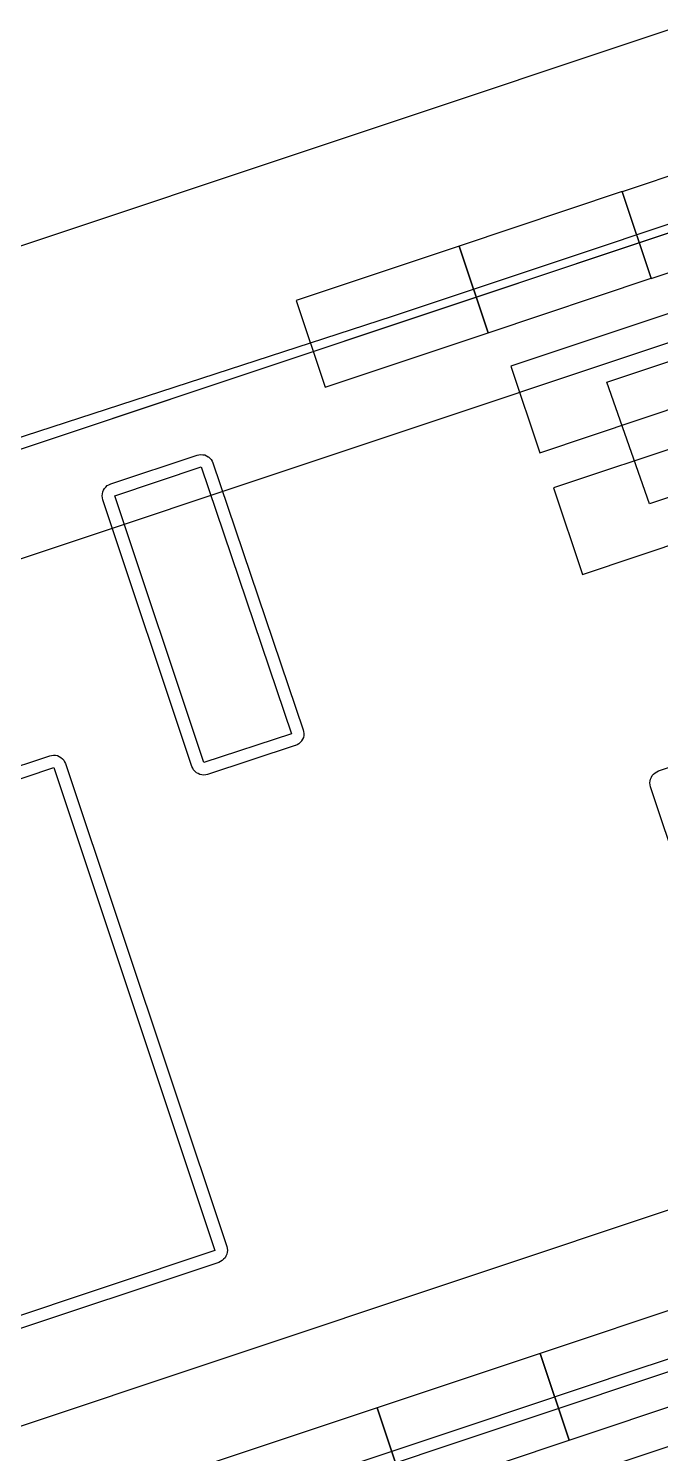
# Model space of a CAD drawing. Header units: feet. Extents: x -377 to 137, y -116 to 143.
# Drawn here: x -260 to -234.7, y 25.9 to 83 of the extents above; entities that cross this region are included whole.
import ezdxf

# ---------------------------------------------------------------- set-up
doc = ezdxf.new("R2010")
doc.units = ezdxf.units.FT
for name, color, linetype in [('Buildings', 7, 'CONTINUOUS'), ('Connections', 7, 'CONTINUOUS'), ('Modules', 7, 'CONTINUOUS'), ('Obstructions', 7, 'CONTINUOUS'), ('Setbacks', 7, 'CONTINUOUS'), ('Strings', 7, 'CONTINUOUS')]:
    doc.layers.add(name, color=color, linetype=linetype)

msp = doc.modelspace()

# ---------------------------------------------------------------- linework, layer by layer
at = {"layer": 'Buildings', "color": 252}
msp.add_line((-141.602, 113.945), (-376.619, 35.506), dxfattribs=at)
at = {"layer": 'Connections', "color": 91}
for p, q in [((-362.943, 31.934), (-218.958, 79.991)), ((-271.535, 62.438), (-218.956, 79.986)), ((-276.74, 56.304), (-217.636, 76.031)), ((-326.484, -1.531), (-131.803, 63.446)), ((-354.545, -4.417), (-207.199, 44.761))]:
    msp.add_line(p, q, dxfattribs=at)
at = {"layer": 'Modules', "color": 254}
for p, q in [((-229.69, 78.675), (-236.219, 76.496)), ((-236.217, 76.498), (-242.746, 74.319)), ((-236.219, 76.496), (-235.06, 73.023)), ((-235.058, 73.026), (-236.217, 76.498)), ((-235.06, 73.023), (-228.531, 75.203)), ((-242.75, 74.318), (-249.279, 72.139)), ((-241.591, 70.845), (-242.75, 74.318)), ((-242.746, 74.319), (-241.587, 70.847)), ((-241.587, 70.847), (-235.058, 73.026)), ((-249.279, 72.139), (-248.12, 68.666)), ((-234.151, 71.688), (-240.68, 69.509)), ((-248.12, 68.666), (-241.591, 70.845)), ((-240.68, 69.509), (-239.521, 66.037)), ((-239.521, 66.037), (-232.992, 68.216)), ((-232.441, 66.809), (-238.971, 64.63)), ((-238.971, 64.63), (-237.812, 61.157)), ((-237.812, 61.157), (-231.283, 63.337)), ((-232.975, 32.117), (-239.505, 29.937)), ((-239.505, 29.936), (-246.034, 27.757)), ((-239.505, 29.937), (-238.346, 26.465)), ((-238.346, 26.464), (-239.505, 29.936)), ((-238.346, 26.465), (-231.816, 28.644)), ((-246.035, 27.759), (-252.564, 25.58)), ((-244.876, 24.287), (-246.035, 27.759)), ((-246.034, 27.757), (-244.875, 24.285)), ((-231.344, 27.219), (-237.874, 25.04)), ((-244.875, 24.285), (-238.346, 26.464))]:
    msp.add_line(p, q, dxfattribs=at)
at = {"layer": 'Obstructions', "color": 252}
for p, q in [((-256.554, 64.312), (-253.094, 65.466)), ((-253.094, 65.466), (-249.473, 54.776)), ((-252.986, 53.622), (-256.554, 64.312)), ((-249.473, 54.776), (-252.986, 53.622)), ((-279.472, 46.584), (-258.999, 53.417)), ((-258.999, 53.417), (-252.542, 34.068)), ((-252.542, 34.068), (-273.015, 27.235))]:
    msp.add_line(p, q, dxfattribs=at)
at = {"layer": 'Setbacks', "color": 2}
for p, q in [((-256.713, 64.789), (-253.253, 65.943)), ((-253.253, 65.943), (-253.252, 65.943)), ((-253.252, 65.943), (-253.176, 65.956)), ((-253.176, 65.956), (-253.1, 65.969)), ((-253.1, 65.969), (-253.1, 65.969)), ((-253.1, 65.969), (-253.099, 65.969)), ((-253.099, 65.969), (-253.099, 65.969)), ((-253.099, 65.969), (-253.098, 65.969)), ((-253.098, 65.969), (-253.098, 65.969)), ((-253.098, 65.969), (-253.097, 65.969)), ((-253.097, 65.969), (-253.021, 65.958)), ((-253.021, 65.958), (-252.945, 65.947)), ((-252.945, 65.947), (-252.944, 65.946)), ((-252.944, 65.946), (-252.944, 65.946)), ((-252.944, 65.946), (-252.943, 65.946)), ((-252.943, 65.946), (-252.942, 65.946)), ((-252.942, 65.946), (-252.942, 65.946)), ((-252.942, 65.946), (-252.941, 65.946)), ((-252.941, 65.946), (-252.872, 65.911)), ((-252.872, 65.911), (-252.803, 65.877)), ((-252.803, 65.877), (-252.803, 65.877)), ((-252.803, 65.877), (-252.802, 65.876)), ((-252.802, 65.876), (-252.802, 65.876)), ((-252.802, 65.876), (-252.801, 65.876)), ((-252.801, 65.876), (-252.801, 65.875)), ((-252.801, 65.875), (-252.801, 65.875)), ((-252.801, 65.875), (-252.746, 65.821)), ((-252.746, 65.821), (-252.69, 65.767)), ((-252.69, 65.767), (-252.69, 65.767)), ((-252.69, 65.767), (-252.69, 65.766)), ((-252.69, 65.766), (-252.69, 65.766)), ((-252.69, 65.766), (-252.689, 65.765)), ((-252.689, 65.765), (-252.689, 65.765)), ((-252.689, 65.765), (-252.688, 65.764)), ((-252.688, 65.764), (-252.653, 65.696)), ((-252.653, 65.696), (-252.617, 65.628)), ((-252.617, 65.628), (-252.617, 65.627)), ((-252.617, 65.627), (-248.996, 54.937)), ((-257.034, 64.464), (-256.998, 64.534)), ((-256.998, 64.534), (-256.964, 64.604)), ((-256.964, 64.604), (-256.963, 64.604)), ((-256.963, 64.605), (-256.908, 64.661)), ((-256.963, 64.604), (-256.963, 64.605)), ((-256.963, 64.604), (-256.963, 64.604)), ((-256.963, 64.604), (-256.963, 64.604)), ((-256.908, 64.661), (-256.853, 64.716)), ((-256.853, 64.717), (-256.783, 64.753)), ((-256.853, 64.716), (-256.853, 64.717)), ((-256.853, 64.717), (-256.853, 64.717)), ((-256.853, 64.717), (-256.853, 64.717)), ((-256.853, 64.717), (-256.853, 64.717)), ((-256.783, 64.753), (-256.714, 64.789)), ((-256.714, 64.789), (-256.713, 64.789)), ((-256.713, 64.789), (-256.713, 64.789)), ((-256.713, 64.789), (-256.713, 64.789)), ((-257.057, 64.308), (-257.046, 64.386)), ((-257.057, 64.308), (-257.057, 64.308)), ((-257.057, 64.308), (-257.057, 64.308)), ((-257.057, 64.307), (-257.057, 64.308)), ((-257.057, 64.308), (-257.057, 64.308)), ((-257.044, 64.23), (-257.057, 64.307)), ((-257.046, 64.386), (-257.034, 64.463)), ((-257.032, 64.153), (-257.044, 64.23)), ((-257.034, 64.463), (-257.034, 64.464)), ((-257.034, 64.464), (-257.034, 64.464)), ((-257.034, 64.464), (-257.034, 64.464)), ((-257.034, 64.464), (-257.034, 64.464)), ((-257.031, 64.153), (-257.032, 64.153)), ((-257.031, 64.152), (-257.031, 64.153)), ((-257.031, 64.153), (-257.031, 64.153)), ((-253.463, 53.462), (-257.031, 64.152)), ((-248.996, 54.937), (-248.996, 54.937)), ((-248.996, 54.937), (-248.996, 54.935)), ((-248.996, 54.935), (-248.995, 54.933)), ((-248.995, 54.933), (-248.995, 54.933)), ((-248.995, 54.933), (-248.995, 54.932)), ((-248.995, 54.932), (-248.982, 54.858)), ((-248.982, 54.858), (-248.97, 54.783)), ((-249.316, 54.298), (-252.829, 53.144)), ((-249.315, 54.298), (-249.316, 54.298)), ((-249.314, 54.299), (-249.315, 54.298)), ((-249.312, 54.299), (-249.314, 54.299)), ((-249.311, 54.299), (-249.312, 54.299)), ((-249.244, 54.335), (-249.311, 54.299)), ((-249.311, 54.299), (-249.311, 54.299)), ((-249.176, 54.369), (-249.244, 54.335)), ((-249.175, 54.37), (-249.176, 54.37)), ((-249.176, 54.37), (-249.176, 54.369)), ((-249.174, 54.371), (-249.175, 54.37)), ((-249.172, 54.372), (-249.174, 54.371)), ((-249.119, 54.427), (-249.172, 54.373)), ((-249.172, 54.373), (-249.172, 54.372)), ((-249.172, 54.372), (-249.172, 54.372)), ((-249.065, 54.481), (-249.119, 54.427)), ((-249.064, 54.482), (-249.065, 54.481)), ((-249.065, 54.481), (-249.065, 54.481)), ((-249.062, 54.485), (-249.064, 54.483)), ((-249.064, 54.483), (-249.064, 54.482)), ((-249.028, 54.554), (-249.062, 54.486)), ((-249.062, 54.486), (-249.062, 54.485)), ((-249.062, 54.485), (-249.062, 54.485)), ((-248.994, 54.621), (-249.028, 54.554)), ((-248.993, 54.624), (-248.994, 54.622)), ((-248.994, 54.622), (-248.994, 54.622)), ((-248.994, 54.622), (-248.994, 54.621)), ((-248.992, 54.626), (-248.993, 54.624)), ((-248.981, 54.702), (-248.992, 54.627)), ((-248.992, 54.627), (-248.992, 54.626)), ((-248.992, 54.626), (-248.992, 54.626)), ((-248.97, 54.777), (-248.981, 54.702)), ((-248.97, 54.783), (-248.97, 54.782)), ((-248.97, 54.782), (-248.97, 54.782)), ((-248.97, 54.782), (-248.97, 54.78)), ((-248.97, 54.78), (-248.97, 54.778)), ((-248.97, 54.778), (-248.969, 54.778)), ((-248.969, 54.778), (-248.97, 54.777)), ((-279.632, 47.061), (-259.158, 53.895)), ((-259.158, 53.895), (-259.082, 53.907)), ((-259.158, 53.895), (-259.158, 53.895)), ((-259.158, 53.895), (-259.158, 53.895)), ((-259.082, 53.907), (-259.004, 53.921)), ((-259.004, 53.921), (-259.003, 53.921)), ((-259.003, 53.921), (-259.003, 53.921)), ((-259.003, 53.921), (-259.002, 53.921)), ((-259.002, 53.921), (-258.929, 53.91)), ((-258.929, 53.91), (-258.848, 53.897)), ((-258.848, 53.897), (-258.847, 53.897)), ((-258.847, 53.897), (-258.847, 53.897)), ((-258.847, 53.897), (-258.847, 53.897)), ((-258.847, 53.897), (-258.78, 53.864)), ((-258.78, 53.864), (-258.707, 53.827)), ((-258.707, 53.827), (-258.706, 53.827)), ((-258.706, 53.827), (-258.706, 53.827)), ((-258.706, 53.827), (-258.706, 53.826)), ((-258.706, 53.826), (-258.652, 53.773)), ((-258.652, 53.773), (-258.595, 53.717)), ((-258.595, 53.717), (-258.594, 53.716)), ((-258.594, 53.716), (-258.594, 53.716)), ((-258.594, 53.716), (-258.594, 53.716)), ((-258.594, 53.716), (-258.559, 53.649)), ((-234.761, 53.285), (-233.05, 53.855)), ((-258.559, 53.649), (-258.522, 53.577)), ((-258.522, 53.577), (-258.522, 53.577)), ((-258.522, 53.577), (-252.065, 34.227)), ((-253.427, 53.394), (-253.463, 53.462)), ((-253.463, 53.462), (-253.463, 53.462)), ((-253.392, 53.325), (-253.427, 53.394)), ((-253.392, 53.324), (-253.392, 53.325)), ((-253.392, 53.325), (-253.392, 53.325)), ((-253.391, 53.324), (-253.392, 53.324)), ((-253.391, 53.323), (-253.391, 53.324)), ((-253.39, 53.323), (-253.391, 53.323)), ((-253.39, 53.322), (-253.39, 53.323)), ((-253.335, 53.268), (-253.39, 53.322)), ((-253.281, 53.214), (-253.335, 53.268)), ((-253.28, 53.214), (-253.281, 53.214)), ((-253.28, 53.213), (-253.28, 53.214)), ((-253.279, 53.213), (-253.28, 53.213)), ((-253.278, 53.212), (-253.279, 53.213)), ((-253.279, 53.213), (-253.279, 53.213)), ((-253.209, 53.178), (-253.278, 53.212)), ((-253.278, 53.212), (-253.278, 53.212)), ((-253.14, 53.143), (-253.209, 53.178)), ((-253.139, 53.143), (-253.14, 53.143)), ((-253.14, 53.143), (-253.14, 53.143)), ((-253.138, 53.142), (-253.139, 53.143)), ((-253.137, 53.142), (-253.138, 53.142)), ((-253.138, 53.142), (-253.138, 53.142)), ((-253.061, 53.13), (-253.137, 53.142)), ((-253.137, 53.142), (-253.137, 53.142)), ((-252.985, 53.119), (-253.061, 53.13)), ((-252.984, 53.119), (-252.985, 53.119)), ((-252.983, 53.119), (-252.984, 53.119)), ((-252.982, 53.119), (-252.983, 53.119)), ((-252.983, 53.119), (-252.983, 53.119)), ((-252.981, 53.119), (-252.982, 53.119)), ((-252.982, 53.119), (-252.982, 53.119)), ((-252.905, 53.131), (-252.981, 53.119)), ((-252.829, 53.144), (-252.905, 53.131)), ((-252.829, 53.144), (-252.829, 53.144)), ((-235.01, 53.1), (-234.955, 53.156)), ((-234.955, 53.156), (-234.901, 53.212)), ((-234.901, 53.212), (-234.9, 53.212)), ((-234.9, 53.213), (-234.83, 53.249)), ((-234.9, 53.212), (-234.9, 53.213)), ((-234.9, 53.212), (-234.9, 53.212)), ((-234.9, 53.212), (-234.9, 53.212)), ((-234.83, 53.249), (-234.761, 53.285)), ((-234.761, 53.285), (-234.761, 53.285)), ((-234.761, 53.285), (-234.761, 53.285)), ((-234.761, 53.285), (-234.761, 53.285)), ((-235.105, 52.804), (-235.093, 52.881)), ((-235.105, 52.803), (-235.105, 52.804)), ((-235.105, 52.804), (-235.105, 52.804)), ((-235.092, 52.726), (-235.105, 52.803)), ((-235.105, 52.803), (-235.105, 52.803)), ((-235.105, 52.803), (-235.105, 52.803)), ((-235.093, 52.881), (-235.081, 52.959)), ((-235.079, 52.649), (-235.092, 52.726)), ((-235.081, 52.96), (-235.046, 53.03)), ((-235.081, 52.959), (-235.081, 52.96)), ((-235.081, 52.959), (-235.081, 52.959)), ((-235.081, 52.959), (-235.081, 52.959)), ((-235.081, 52.959), (-235.081, 52.959)), ((-235.079, 52.648), (-235.079, 52.649)), ((-233.88, 49.054), (-235.079, 52.648)), ((-235.079, 52.648), (-235.079, 52.648)), ((-235.079, 52.648), (-235.079, 52.648)), ((-235.046, 53.03), (-235.011, 53.1)), ((-235.011, 53.1), (-235.011, 53.1)), ((-235.011, 53.1), (-235.011, 53.1)), ((-235.011, 53.1), (-235.011, 53.1)), ((-235.011, 53.1), (-235.01, 53.1)), ((-252.188, 33.719), (-252.243, 33.663)), ((-252.133, 33.775), (-252.188, 33.719)), ((-252.132, 33.776), (-252.133, 33.775)), ((-252.133, 33.775), (-252.133, 33.775)), ((-252.133, 33.775), (-252.133, 33.775)), ((-252.098, 33.845), (-252.132, 33.776)), ((-252.062, 33.916), (-252.098, 33.845)), ((-252.065, 34.227), (-252.065, 34.227)), ((-252.065, 34.227), (-252.065, 34.227)), ((-252.065, 34.227), (-252.065, 34.227)), ((-252.065, 34.227), (-252.065, 34.227)), ((-252.065, 34.227), (-252.052, 34.153)), ((-252.05, 33.996), (-252.062, 33.917)), ((-252.062, 33.917), (-252.062, 33.916)), ((-252.062, 33.916), (-252.062, 33.916)), ((-252.062, 33.916), (-252.062, 33.916)), ((-252.052, 34.153), (-252.039, 34.072)), ((-252.039, 34.071), (-252.05, 33.996)), ((-252.039, 34.072), (-252.039, 34.072)), ((-252.039, 34.072), (-252.039, 34.072)), ((-252.039, 34.072), (-252.039, 34.071)), ((-252.383, 33.59), (-272.856, 26.757)), ((-252.382, 33.591), (-252.383, 33.59)), ((-252.31, 33.628), (-252.382, 33.591)), ((-252.244, 33.663), (-252.31, 33.628)), ((-252.243, 33.663), (-252.244, 33.663)), ((-252.243, 33.663), (-252.243, 33.663)), ((-252.243, 33.663), (-252.243, 33.663))]:
    msp.add_line(p, q, dxfattribs=at)
at = {"layer": 'Strings', "color": 11}
for p, q in [((-232.375, 75.849), (-238.902, 73.672)), ((-238.902, 73.672), (-245.435, 71.492)), ((-245.435, 71.492), (-265.631, 64.925)), ((-236.836, 68.863), (-230.307, 71.043)), ((-235.127, 63.983), (-236.836, 68.863)), ((-228.597, 66.16), (-235.127, 63.983)), ((-235.661, 29.291), (-229.119, 31.467)), ((-242.19, 27.11), (-235.661, 29.291)), ((-248.72, 24.934), (-242.19, 27.11))]:
    msp.add_line(p, q, dxfattribs=at)

doc.saveas('drawing.dxf')
